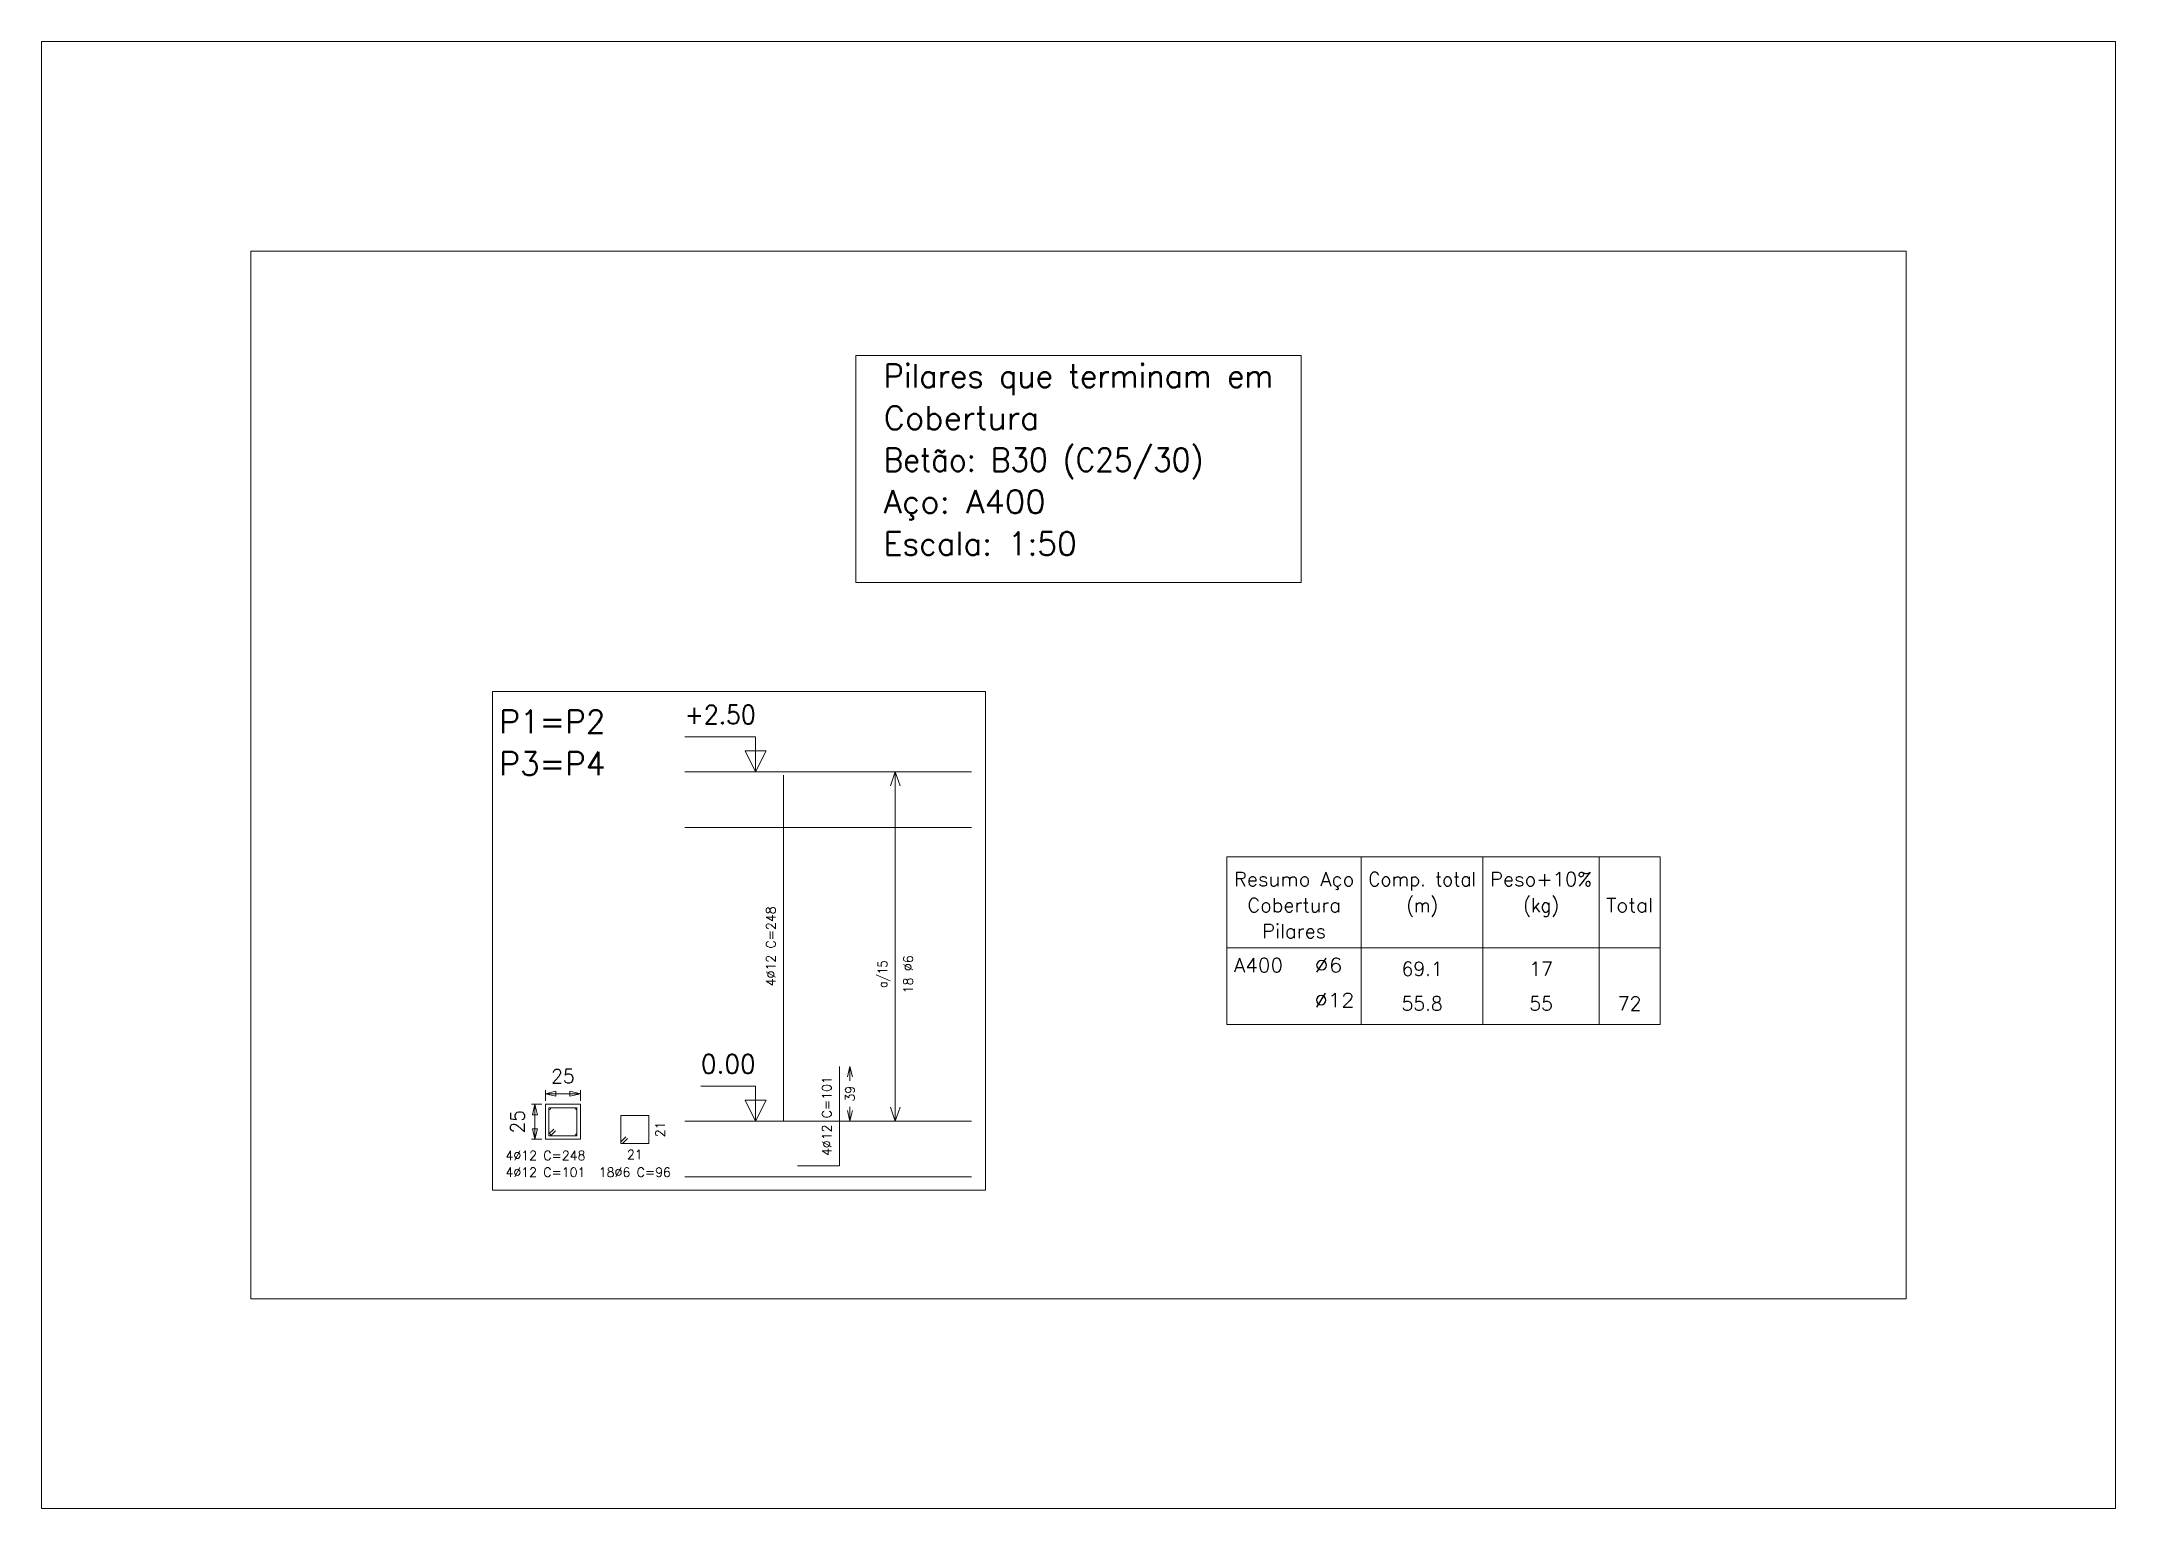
# Model space of a CAD drawing. Header units: millimetres. Extents: x 0 to 29.7, y 0 to 21.
import ezdxf
from ezdxf.enums import TextEntityAlignment as Align

# ---------------------------------------------------------------- set-up
doc = ezdxf.new("R2010")
doc.units = ezdxf.units.MM
for name, color, linetype, lineweight in [('ARM_LONGITUDINAL', 3, 'Continuous', 0), ('ARM_TRANSVERSAL', 2, 'Continuous', 0), ('COMP_ESTRIBOS', 2, 'Continuous', 9), ('COMP_INDNIVEL', 4, 'Continuous', 0), ('COMP_LAJE', 1, 'Continuous', 0), ('COMP_NIVEL', 4, 'Continuous', 15), ('COMP_TEXTOS', 5, 'Continuous', 0), ('COMP_VAROES', 3, 'Continuous', 9), ('QUAD_BORDO', 1, 'Continuous', 20), ('QUAD_LIMITES', 2, 'Continuous', 0), ('QUADRO_PILAR', 8, 'Continuous', 20), ('REF_REFERENCIAS', 8, 'Continuous', 20), ('SEC_COTAS', 4, 'Continuous', 0), ('SEC_DIM_PILAR', 4, 'Continuous', 9), ('SEC_ESTRIBO', 2, 'Continuous', 9), ('SEC_SECCAO', 1, 'Continuous', 9), ('SEC_VAROES', 3, 'Continuous', 9), ('TABELAS', 1, 'Continuous', 0), ('TEXTO_TABELAS', 1, 'Continuous', 0)]:
    doc.layers.add(name, color=color, linetype=linetype, lineweight=lineweight)
doc.styles.add('CYPETXT', font='', dxfattribs={"height": 0.2})
doc.styles.get('CYPETXT').set_extended_font_data('romans')

msp = doc.modelspace()

# ---------------------------------------------------------------- linework, layer by layer
at = {"layer": 'COMP_ESTRIBOS'}
msp.add_line((12.227, 5.547), (12.227, 10.547), dxfattribs=at)
for points in [[(12.297, 10.347), (12.227, 10.547), (12.157, 10.347)], [(12.297, 5.747), (12.227, 5.547), (12.157, 5.747)]]:
    msp.add_lwpolyline(points, dxfattribs=at)
at = {"layer": 'COMP_INDNIVEL'}
for points in [[(10.227, 10.547), (10.227, 11.047), (9.211, 11.047)], [(10.227, 5.547), (10.227, 6.047), (9.443, 6.047)]]:
    msp.add_lwpolyline(points, dxfattribs=at)
for points in [[(10.227, 10.547), (10.077, 10.847), (10.377, 10.847), (10.227, 10.547)], [(10.227, 5.547), (10.077, 5.847), (10.377, 5.847), (10.227, 5.547)]]:
    msp.add_lwpolyline(points, close=True, dxfattribs=at)
at = {"layer": 'COMP_LAJE'}
for p, q in [((9.211, 10.547), (13.317, 10.547)), ((9.211, 9.747), (13.317, 9.747)), ((9.211, 5.547), (13.317, 5.547)), ((9.211, 4.747), (13.317, 4.747))]:
    msp.add_line(p, q, dxfattribs=at)
at = {"layer": 'COMP_TEXTOS'}
for p, q in [((11.577, 6.327), (11.542, 6.177)), ((11.577, 6.327), (11.612, 6.177)), ((11.577, 6.124), (11.577, 6.327)), ((11.577, 5.547), (11.542, 5.697)), ((11.577, 5.547), (11.577, 5.75)), ((11.577, 5.547), (11.612, 5.697))]:
    msp.add_line(p, q, dxfattribs=at)
at = {"layer": 'COMP_VAROES'}
for p, q in [((10.627, 5.547), (10.627, 10.497)), ((11.427, 4.907), (11.427, 6.327)), ((11.427, 4.907), (10.827, 4.907))]:
    msp.add_line(p, q, dxfattribs=at)
at = {"layer": 'QUAD_BORDO'}
msp.add_lwpolyline([(3, 3), (26.7, 3), (26.7, 18), (3, 18), (3, 3)], close=True, dxfattribs=at)
at = {"layer": 'QUAD_LIMITES'}
msp.add_lwpolyline([(0, 0), (29.7, 0), (29.7, 21), (0, 21), (0, 0)], close=True, dxfattribs=at)
at = {"layer": 'QUADRO_PILAR'}
msp.add_lwpolyline([(6.457, 4.557), (13.517, 4.557), (13.517, 11.697), (6.457, 11.697), (6.457, 4.557)], close=True, dxfattribs=at)
at = {"layer": 'SEC_COTAS'}
for p, q in [((7.217, 5.837), (7.217, 5.987)), ((7.717, 5.837), (7.717, 5.987)), ((7.167, 5.787), (7.017, 5.787)), ((7.067, 5.787), (7.067, 5.287)), ((7.717, 5.937), (7.217, 5.937)), ((7.167, 5.287), (7.017, 5.287))]:
    msp.add_line(p, q, dxfattribs=at)
for points in [[(7.217, 5.937), (7.367, 5.972), (7.367, 5.902), (7.217, 5.937)], [(7.717, 5.937), (7.567, 5.972), (7.567, 5.902), (7.717, 5.937)], [(7.067, 5.787), (7.032, 5.637), (7.102, 5.637), (7.067, 5.787)], [(7.067, 5.287), (7.032, 5.437), (7.102, 5.437), (7.067, 5.287)]]:
    msp.add_lwpolyline(points, close=True, dxfattribs=at)
at = {"layer": 'SEC_ESTRIBO'}
for p, q in [((7.267, 5.361), (7.338, 5.432)), ((7.291, 5.337), (7.362, 5.408)), ((8.297, 5.251), (8.368, 5.322)), ((8.321, 5.227), (8.392, 5.298))]:
    msp.add_line(p, q, dxfattribs=at)
for points in [[(7.267, 5.337), (7.667, 5.337), (7.667, 5.737), (7.267, 5.737), (7.267, 5.337)], [(8.297, 5.227), (8.697, 5.227), (8.697, 5.627), (8.297, 5.627), (8.297, 5.227)]]:
    msp.add_lwpolyline(points, close=True, dxfattribs=at)
at = {"layer": 'SEC_SECCAO'}
msp.add_lwpolyline([(7.217, 5.287), (7.717, 5.287), (7.717, 5.787), (7.217, 5.787), (7.217, 5.287)], close=True, dxfattribs=at)
at = {"layer": 'SEC_VAROES'}
for centre in [(7.279, 5.725), (7.655, 5.725), (7.279, 5.349), (7.655, 5.349)]:
    msp.add_circle(centre, 0.012, dxfattribs=at)
at = {"layer": 'TABELAS'}
for p, q in [((18.9, 6.927), (18.9, 9.327)), ((20.642, 6.927), (20.642, 9.327)), ((22.306, 6.927), (22.306, 9.327)), ((16.975, 8.027), (23.178, 8.027))]:
    msp.add_line(p, q, dxfattribs=at)
for points in [[(11.66, 13.254), (18.04, 13.254), (18.04, 16.504), (11.66, 16.504), (11.66, 13.254)], [(16.975, 6.927), (23.178, 6.927), (23.178, 9.327), (16.975, 9.327), (16.975, 6.927)]]:
    msp.add_lwpolyline(points, close=True, dxfattribs=at)

# ---------------------------------------------------------------- texts
at = {"layer": 'ARM_LONGITUDINAL', "style": 'CYPETXT', "width": 0.8339}
for s, p, p2 in [('4%%c12 C=248', (6.645, 4.987), (7.789, 4.987)), ('4%%c12 C=101', (6.645, 4.747), (7.789, 4.747))]:
    msp.add_text(s, height=0.13333, dxfattribs=at).set_placement(p, p2, align=Align.FIT)
at = {"layer": 'ARM_TRANSVERSAL', "style": 'CYPETXT', "width": 0.872274}
msp.add_text('21', height=0.1333, rotation=90, dxfattribs=at).set_placement((8.925, 5.315), (8.925, 5.539), align=Align.FIT)
at = {"layer": 'ARM_TRANSVERSAL', "style": 'CYPETXT'}
for s, height, width, p, p2 in [('21', 0.1333, 0.872274, (8.385, 4.999), (8.609, 4.999)), ('18%%c6 C=96', 0.13333, 0.829938, (7.981, 4.747), (9.013, 4.747))]:
    msp.add_text(s, height=height, dxfattribs=dict(at, width=width)).set_placement(p, p2, align=Align.FIT)
at = {"layer": 'COMP_NIVEL', "style": 'CYPETXT'}
for s, width, p, p2 in [('+2.50', 0.823428, (9.211, 11.231), (10.227, 11.231)), ('0.00', 0.869308, (9.443, 6.231), (10.227, 6.231))]:
    msp.add_text(s, height=0.2667, dxfattribs=dict(at, width=width)).set_placement(p, p2, align=Align.FIT)
at = {"layer": 'COMP_TEXTOS', "style": 'CYPETXT'}
for s, height, width, p, p2 in [('4%%c12 C=248', 0.13333, 0.8339, (10.511, 7.475), (10.511, 8.619)), ('a/15', 0.1333, 0.754039, (12.111, 7.451), (12.111, 7.843)), ('18 %%c6', 0.1333, 0.829298, (12.477, 7.373), (12.477, 7.921)), ('4%%c12 C=101', 0.13333, 0.8339, (11.311, 5.045), (11.311, 6.189)), ('39', 0.1333, 0.872274, (11.644, 5.825), (11.644, 6.049))]:
    msp.add_text(s, height=height, rotation=90, dxfattribs=dict(at, width=width)).set_placement(p, p2, align=Align.FIT)
at = {"layer": 'REF_REFERENCIAS', "style": 'CYPETXT', "width": 0.878443}
for s, p, p2 in [('P1=P2', (6.557, 11.097), (8.077, 11.097)), ('P3=P4', (6.557, 10.497), (8.077, 10.497))]:
    msp.add_text(s, height=0.3333, dxfattribs=at).set_placement(p, p2, align=Align.FIT)
at = {"layer": 'SEC_DIM_PILAR', "style": 'CYPETXT', "width": 0.872274}
msp.add_text('25', height=0.2, dxfattribs=at).set_placement((7.299, 6.087), (7.635, 6.087), align=Align.FIT)
msp.add_text('25', height=0.2, rotation=90, dxfattribs=at).set_placement((6.917, 5.369), (6.917, 5.705), align=Align.FIT)
at = {"layer": 'TABELAS', "style": 'CYPETXT'}
for s, height, width, p, p2 in [('Pilares que terminam em', 0.33333, 0.825933, (12.06, 16.046), (17.64, 16.046)), ('Cobertura', 0.3333, 0.881888, (12.06, 15.446), (14.29, 15.446)), ('Betão: B30 (C25/30)', 0.33333, 0.781037, (12.06, 14.846), (16.64, 14.846)), ('Aço: A400', 0.3333, 0.879343, (12.06, 14.246), (14.38, 14.246)), ('Escala: 1:50', 0.33333, 0.85322, (12.06, 13.646), (14.825, 13.646))]:
    msp.add_text(s, height=height, dxfattribs=dict(at, width=width)).set_placement(p, p2, align=Align.FIT)
at = {"layer": 'TEXTO_TABELAS', "style": 'CYPETXT'}
for s, width, p, p2 in [('Resumo Aço', 0.895546, (17.075, 8.911), (18.8, 8.911)), ('Comp. total', 0.822839, (19, 8.911), (20.542, 8.911)), ('Peso+10%', 0.916489, (20.742, 8.911), (22.206, 8.911)), ('Cobertura', 0.881888, (17.268, 8.537), (18.606, 8.537)), ('(m)', 0.805297, (19.546, 8.537), (19.996, 8.537)), ('(kg)', 0.827954, (21.217, 8.537), (21.73, 8.537)), ('Total', 0.935673, (22.406, 8.537), (23.078, 8.537)), ('Pilares', 0.909451, (17.478, 8.164), (18.396, 8.164)), ('A400', 0.937999, (17.075, 7.677), (17.78, 7.677)), ('%%c6', 0.99505, (18.23, 7.677), (18.632, 7.677)), ('69.1', 0.869308, (19.477, 7.627), (20.065, 7.627)), ('17', 0.872274, (21.306, 7.627), (21.642, 7.627)), ('%%c12', 0.955414, (18.23, 7.177), (18.8, 7.177)), ('55.8', 0.869308, (19.477, 7.127), (20.065, 7.127)), ('55', 0.872274, (21.306, 7.127), (21.642, 7.127)), ('72', 0.872274, (22.574, 7.127), (22.91, 7.127))]:
    msp.add_text(s, height=0.2, dxfattribs=dict(at, width=width)).set_placement(p, p2, align=Align.FIT)

doc.saveas('drawing.dxf')
